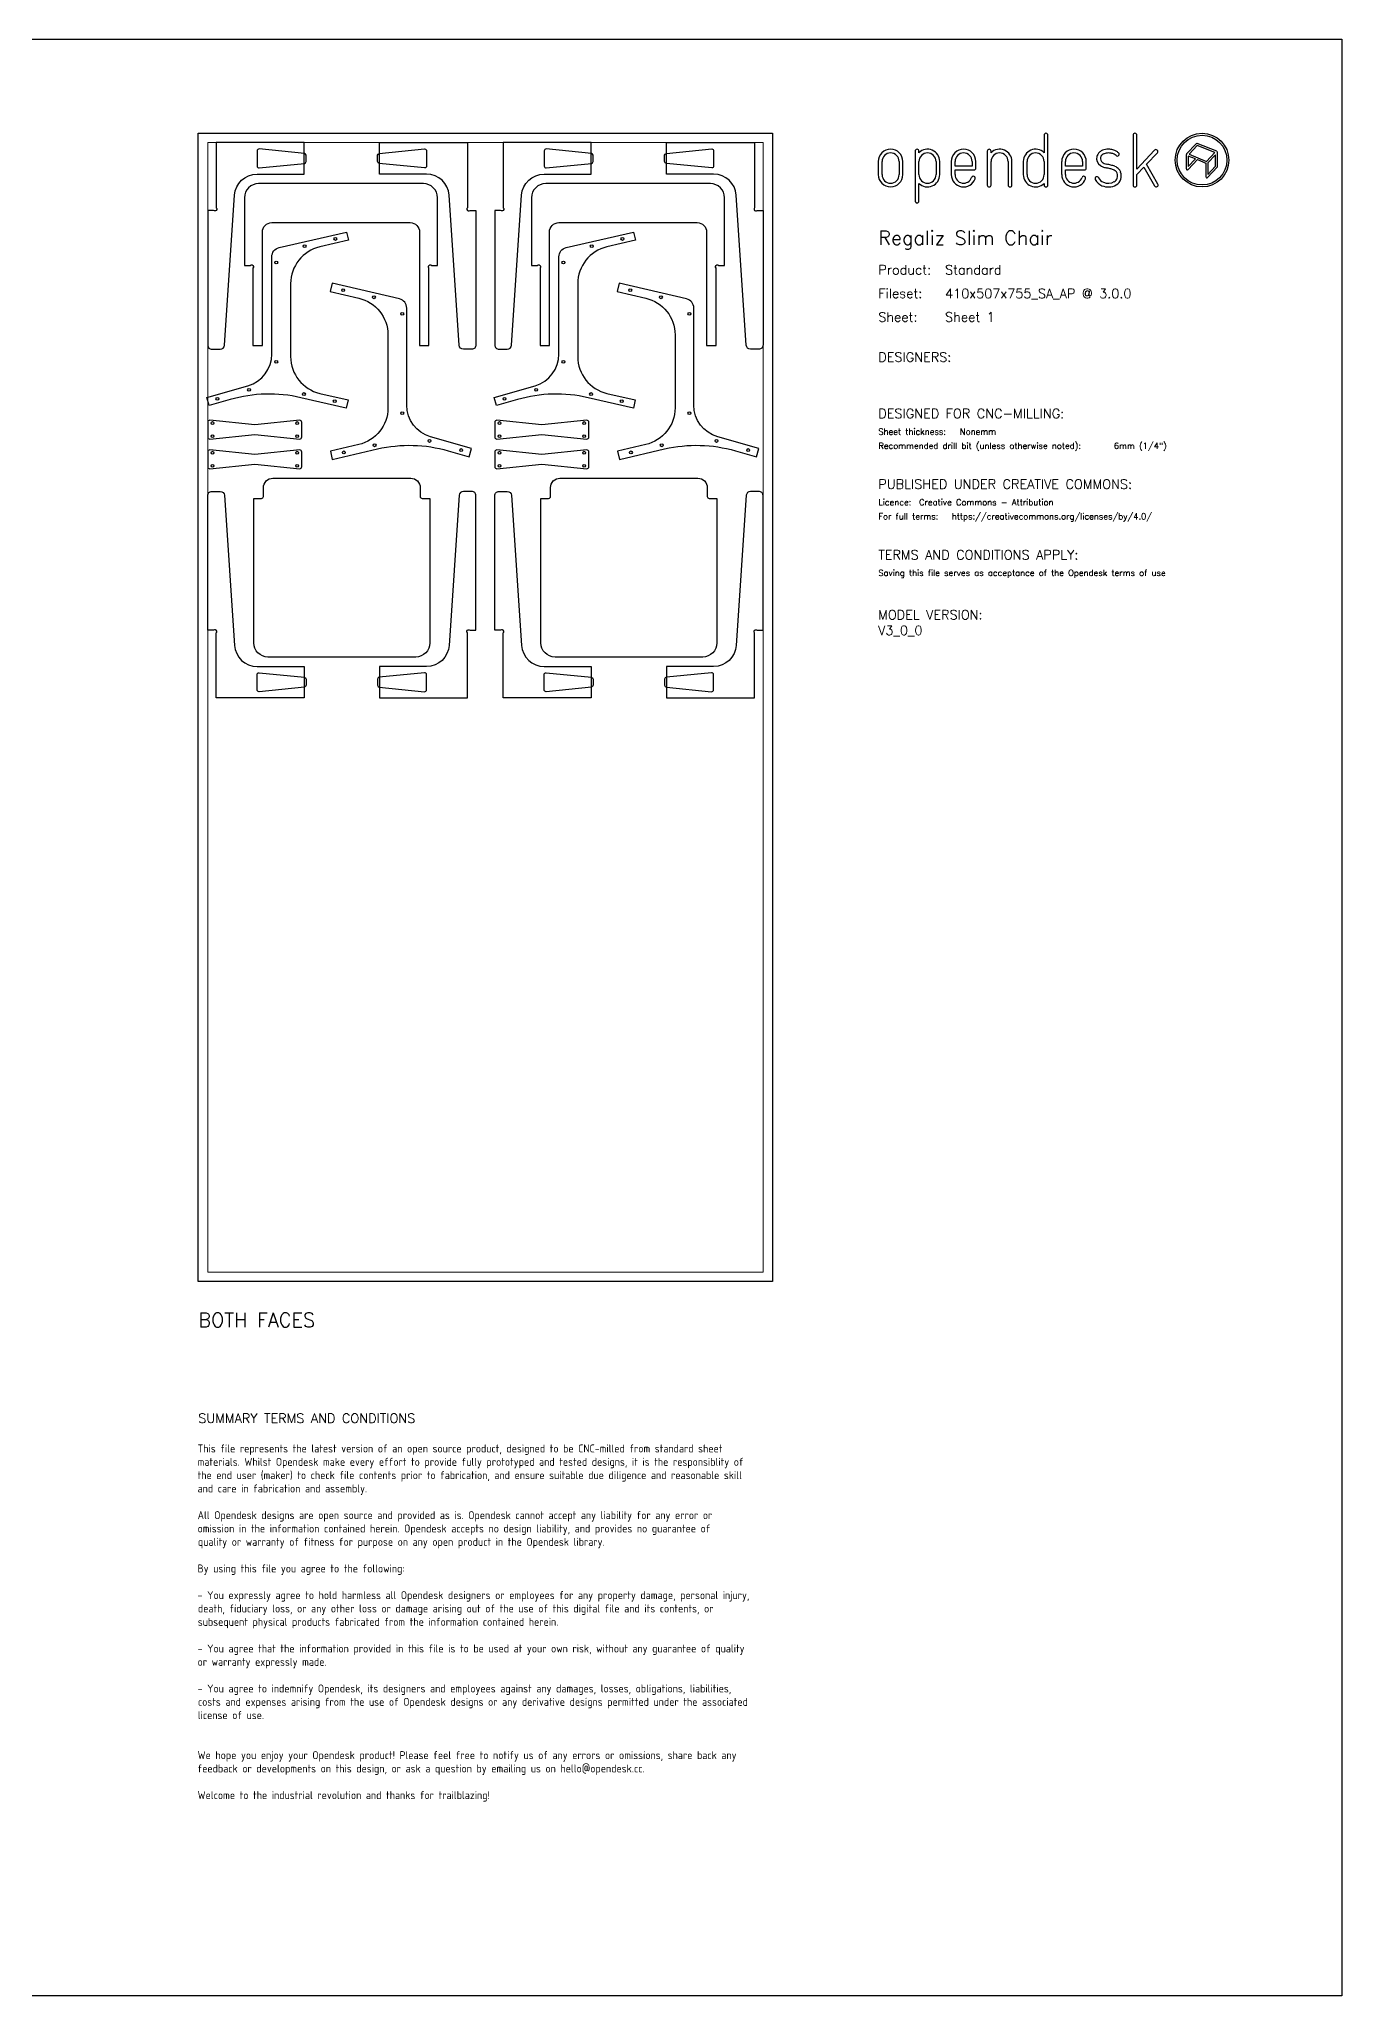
# Model space of a CAD drawing. Header units: millimetres. Extents: x -300 to 5880, y -300 to 4158.
# Drawn here: x 3112 to 5880, y 0 to 4158 of the extents above; entities that cross this region are included whole.
import ezdxf
from ezdxf.enums import TextEntityAlignment as Align

# ---------------------------------------------------------------- set-up
doc = ezdxf.new("R2010")
doc.units = ezdxf.units.MM
doc.layers.add('00-NOPRINT_TEXT', color=7, linetype='Continuous', lineweight=25)
doc.layers.add('00_NOPRINT_TOLERANCE', color=7, linetype='Continuous', lineweight=5)
for name, color, linetype, lineweight, true_color in [('BOARD_$TH-NOMINAL', 3, 'Continuous', 30, 0x00ff00), ('TOP-CUT-OUTSIDE_18.000MM', 220, 'Continuous', 25, 0xff00d1), ('TOP-POCKET-INSIDE_1.000MM', 3, 'Continuous', 25, 0x0eff00), ('TOP-POCKET-INSIDE_3.000MM', 140, 'Continuous', 25, 0x00c8ff)]:
    doc.layers.add(name, color=color, linetype=linetype, lineweight=lineweight, true_color=true_color)
doc.styles.add('OD-ISOCP-17_221', font='isocp.shx')
doc.styles.add('OD-ISOCP-17_222', font='isocp.shx')
doc.styles.add('OD-ISOCP-17_223', font='isocp.shx')
doc.styles.add('OD-ISOCP-17_224', font='isocp.shx')
doc.styles.add('OD-ISOCP-17_225', font='isocp.shx')
doc.styles.add('OD-ISOCP-17_226', font='isocp.shx')
doc.styles.add('OD-ISOCP-17_227', font='isocp.shx')
doc.styles.add('OD-ISOCP-17_228', font='isocp.shx')
doc.styles.add('OD-ISOCP-17_229', font='isocp.shx')
doc.styles.add('OD-ISOCP-17_230', font='isocp.shx')
doc.styles.add('OD-ISOCP-17_231', font='isocp.shx')
doc.styles.add('OD-ISOCP-17_232', font='isocp.shx')
doc.styles.add('OD-ISOCP-17_233', font='isocp.shx')
doc.styles.add('OD-ISOCP-17_234', font='isocp.shx')
doc.styles.add('OD-ISOCP-17_235', font='isocp.shx')
doc.styles.add('OD-ISOCP-17_236', font='isocp.shx')
doc.styles.add('OD-ISOCP-17_237', font='isocp.shx')
doc.styles.add('OD-ISOCP-17_238', font='isocp.shx')
doc.styles.add('OD-ISOCP-17_239', font='isocp.shx')
doc.styles.add('OD-SIMPLEX-13_86', font='simplex.shx')
doc.styles.add('OD-SIMPLEX-20_82', font='simplex.shx')
doc.styles.add('OD-SIMPLEX-20_86', font='simplex.shx')
doc.styles.add('OD-SIMPLEX-20_88', font='simplex.shx')
doc.styles.add('OD-SIMPLEX-30_83', font='simplex.shx')
doc.styles.add('OD-SIMPLEX-30_87', font='simplex.shx')

# ---------------------------------------------------------------- blocks, each defined once
blk = doc.blocks.new('Borders Opendesk_7')
at = {"layer": '00-NOPRINT_TEXT'}
for p, q in [((0, 4158), (5880, 4158)), ((5880, 4158), (5880, 0)), ((5247.4, 3954), (5247.4, 3916.7)), ((5255.3, 3848), (5255.3, 3954)), ((5436.4, 3954), (5436.4, 3848)), ((5444.4, 3881.9), (5444.4, 3954)), ((4973.4, 3920.1), (4973.4, 3814.1)), ((4981.3, 3916.7), (4981.3, 3920.1)), ((5126.6, 3920.1), (5126.6, 3848)), ((5134.5, 3916.7), (5134.5, 3920.1)), ((5482.1, 3922), (5444.4, 3881.9)), ((5464.8, 3892.1), (5487.9, 3916.6)), ((5549.5, 3912.6), (5549.5, 3882.2)), ((5570.5, 3935.8), (5550.1, 3914)), ((5553.7, 3909.6), (5553.7, 3887.4)), ((5568.8, 3903.5), (5553.7, 3909.6)), ((5572.6, 3931.9), (5555.2, 3913.4)), ((5555.2, 3913.4), (5592.6, 3898.3)), ((5610, 3916.9), (5572.6, 3931.9)), ((5614.4, 3919.6), (5572.8, 3936.3)), ((5592.6, 3898.3), (5610, 3916.9)), ((5611.5, 3912.4), (5595.2, 3895.1)), ((5611.5, 3888.1), (5611.5, 3912.4)), ((5615.7, 3887.3), (5615.7, 3917.6)), ((4895, 3898), (4895, 3870.1)), ((4902.9, 3870.1), (4902.9, 3898)), ((4939.3, 3898), (4939.3, 3870.1)), ((4947.3, 3870.1), (4947.3, 3898)), ((4981.3, 3870.1), (4981.3, 3898)), ((5017.7, 3898), (5017.7, 3870.1)), ((5025.6, 3870.1), (5025.6, 3898)), ((5050, 3898), (5050, 3870.1)), ((5058, 3888.1), (5058, 3898)), ((5094.4, 3888.1), (5058, 3888.1)), ((5058, 3870.1), (5058, 3880.1)), ((5058, 3880.1), (5098.3, 3880.1)), ((5094.4, 3898), (5094.4, 3888.1)), ((5102.3, 3884.1), (5102.3, 3898)), ((5134.5, 3848), (5134.5, 3898)), ((5170.9, 3898), (5170.9, 3848)), ((5178.9, 3848), (5178.9, 3898)), ((5203, 3898), (5203, 3870.1)), ((5211, 3870.1), (5211, 3898)), ((5247.4, 3898), (5247.4, 3870.1)), ((5284.6, 3898), (5284.6, 3870.1)), ((5292.6, 3888.1), (5292.6, 3898)), ((5329, 3888.1), (5292.6, 3888.1)), ((5292.6, 3870.1), (5292.6, 3880.1)), ((5292.6, 3880.1), (5332.9, 3880.1)), ((5329, 3898), (5329, 3888.1)), ((5336.9, 3884.1), (5336.9, 3898)), ((5444.4, 3870.4), (5459.1, 3886)), ((5444.4, 3848), (5444.4, 3870.4)), ((5459.1, 3886), (5482.1, 3846)), ((5489, 3850), (5464.8, 3892.1)), ((5553.1, 3880.8), (5572.9, 3901.9)), ((5553.7, 3887.4), (5568.8, 3903.5)), ((5572.9, 3901.9), (5591.1, 3894.5)), ((5591.1, 3894.5), (5591.1, 3865.5)), ((5594.7, 3864.1), (5615.1, 3885.8)), ((5595.2, 3895.1), (5595.2, 3870.7)), ((5595.2, 3870.7), (5611.5, 3888.1)), ((4981.3, 3814.1), (4981.3, 3851.4)), ((5247.4, 3851.4), (5247.4, 3848)), ((5880, 0), (0, 0))]:
    blk.add_line(p, q, dxfattribs=at)
for radius in [57, 52.9]:
    blk.add_circle((5582.9, 3901), radius, dxfattribs=at)
for centre, radius, start, end in [((5251.3, 3954), 3.97, 0, 180), ((5440.4, 3954), 3.97, 0, 180), ((4921.1, 3898), 26.1, 0, 180), ((4921.1, 3898), 18.2, 0, 180), ((4977.3, 3920.1), 3.97, 0, 180), ((4999.5, 3898), 26.1, 0, 134.1316), ((4999.5, 3898), 18.2, 0, 180), ((5076.2, 3898), 26.1, 0, 180), ((5076.2, 3898), 18.2, 0, 180), ((5130.6, 3920.1), 3.97, 0, 180), ((5152.7, 3898), 26.1, 0, 134.1316), ((5152.7, 3898), 18.2, 0, 180), ((5229.2, 3898), 26.1, 45.8684, 180), ((5229.2, 3898), 18.2, 0, 180), ((5310.8, 3898), 26.1, 0, 180), ((5310.8, 3898), 18.2, 0, 180), ((5377.2, 3904.5), 18.3, 167.0964, 235.8453), ((5375.9, 3904.8), 16.9, 150.5139, 167.0489), ((5377.5, 3903.4), 19, 138.9882, 149.267), ((5377.5, 3903.4), 19, 127.9168, 138.9882), ((5380.5, 3899.5), 24, 111.7012, 127.9168), ((5375.9, 3904.8), 8.99, 151.0519, 168.0238), ((5377.5, 3903.4), 11.1, 138.9882, 148.8091), ((5377.5, 3903.4), 11.1, 127.9168, 138.9882), ((5380.5, 3899.5), 16, 111.7012, 127.9168), ((5383.5, 3891.9), 32.1, 90, 111.7012), ((5383.5, 3891.9), 24.2, 90, 111.7012), ((5383.5, 3878.8), 45.3, 80.7104, 90), ((5383.5, 3878.8), 37.3, 80.7104, 90), ((5385.9, 3893.2), 22.7, 71.5035, 80.7104), ((5385.9, 3893.2), 30.7, 71.5035, 80.7104), ((5387.1, 3896.7), 19, 61.0356, 71.5035), ((5387.1, 3896.7), 26.9, 61.0356, 71.5035), ((5387.1, 3896.7), 19, 46.7983, 61.0356), ((5387.1, 3896.7), 26.9, 46.7983, 61.0356), ((5402.8, 3913.5), 3.97, 226.7983, 46.7983), ((5485, 3919.3), 3.97, 316.7135, 136.7135), ((5551.6, 3912.6), 2.06, 136.7696, 180), ((5572, 3934.4), 2.06, 68.0714, 136.7696), ((5613.6, 3917.6), 2.06, 0, 68.0714), ((4921.1, 3870.1), 26.1, 180, 0), ((4921.1, 3870.1), 18.2, 180, 0), ((4999.5, 3870.1), 18.2, 180, 0), ((4999.5, 3870.1), 26.1, 225.8684, 0), ((5076.2, 3870.1), 26.1, 180, 340.0258), ((5076.2, 3870.1), 18.2, 180, 340.0258), ((5098.3, 3884.1), 3.97, 270, 0), ((5229.2, 3870.1), 26.1, 180, 314.1316), ((5229.2, 3870.1), 18.2, 180, 0), ((5310.8, 3870.1), 26.1, 180, 340.0258), ((5310.8, 3870.1), 18.2, 180, 340.0258), ((5332.9, 3884.1), 3.97, 270, 0), ((5377.2, 3904.5), 10.3, 167.9603, 235.8613), ((5382, 3911.6), 26.9, 235.8511, 248.0912), ((5382, 3911.6), 18.9, 235.8511, 248.0912), ((5388.7, 3928.4), 44.9, 248.0912, 257.5385), ((5388.7, 3928.4), 37, 248.0912, 257.5385), ((5300, 3526.6), 366.5, 76.1947, 77.5385), ((5300, 3526.6), 374.5, 76.1947, 77.5385), ((5372.7, 3822.5), 61.9, 69.1442, 76.1947), ((5372.7, 3822.5), 69.8, 69.1442, 76.1947), ((5389.5, 3866.6), 14.6, 38.9291, 69.1442), ((5389.5, 3866.6), 22.5, 38.9291, 69.1442), ((5393.9, 3870.2), 8.99, 17.5834, 38.9291), ((5385.6, 3867.6), 17.6, 343.8033, 17.5834), ((5393.9, 3870.2), 16.9, 17.5834, 38.9291), ((5385.6, 3867.6), 25.5, 343.8033, 17.5834), ((5551.6, 3882.2), 2.06, 180, 316.7696), ((5613.6, 3887.3), 2.06, 316.7696, 0), ((5097, 3862.6), 3.97, 340.0258, 160.0258), ((5130.6, 3848), 3.97, 180, 0), ((5174.9, 3848), 3.97, 180, 0), ((5251.3, 3848), 3.97, 180, 0), ((5331.6, 3862.6), 3.97, 340.0258, 160.0258), ((5359.7, 3861.7), 3.97, 24.786, 204.786), ((5380.2, 3871.2), 26.6, 204.786, 247.9544), ((5380.2, 3871.2), 18.7, 204.786, 247.9544), ((5383.5, 3879.3), 35.4, 247.9544, 298.2026), ((5383.5, 3879.3), 27.4, 247.9544, 298.2026), ((5390.6, 3866.1), 12.5, 298.2026, 343.8033), ((5390.6, 3866.1), 20.4, 298.2026, 343.8033), ((5440.4, 3848), 3.97, 180, 0), ((5485.5, 3848), 3.97, 209.8417, 29.8417), ((5593.2, 3865.5), 2.06, 180, 316.7696), ((4977.3, 3814.1), 3.97, 180, 0)]:
    blk.add_arc(centre, radius, start, end, dxfattribs=at)
at = {"layer": '00_NOPRINT_TOLERANCE', "ltscale": 0.379202}
for p, q in [((3450, 3958), (4670, 3958)), ((3450, 1518), (3450, 3958)), ((4670, 3958), (4670, 1518)), ((4670, 1518), (3450, 1518))]:
    blk.add_line(p, q, dxfattribs=at)
at = {"layer": '00_NOPRINT_TOLERANCE', "ltscale": 0.380876}
for p, q in [((3470, 3938), (4650, 3938)), ((4650, 1538), (3470, 1538))]:
    blk.add_line(p, q, dxfattribs=at)
at = {"layer": '00_NOPRINT_TOLERANCE', "ltscale": 0.380023}
for p, q in [((3470, 1538), (3470, 3938)), ((4650, 3938), (4650, 1538))]:
    blk.add_line(p, q, dxfattribs=at)
at = {"layer": 'BOARD_$TH-NOMINAL'}
for p, q in [((3450, 3958), (4670, 3958)), ((3450, 1518), (3450, 3958)), ((4670, 3958), (4670, 1518)), ((4670, 1518), (3450, 1518))]:
    blk.add_line(p, q, dxfattribs=at)
at = {"layer": '00-NOPRINT_TEXT'}
for s, height, style, p in [('Regaliz Slim Chair', 30, 'OD-SIMPLEX-30_83', (4895, 3720.9)), ('Product:', 20, 'OD-SIMPLEX-20_82', (4895, 3657.9)), ('Standard', 20, 'OD-SIMPLEX-20_82', (5036.9, 3657.9)), ('Fileset:', 20, 'OD-SIMPLEX-20_82', (4895, 3607.7)), ('410x507x755_SA_AP @ 3.0.0', 20, 'OD-SIMPLEX-20_82', (5036.9, 3607.6)), ('Sheet:', 20, 'OD-SIMPLEX-20_82', (4895, 3557.4)), ('Sheet 1', 20, 'OD-SIMPLEX-20_82', (5036.9, 3557.5)), ('DESIGNERS:', 20, 'OD-SIMPLEX-20_82', (4895, 3472.4)), ('DESIGNED FOR CNC-MILLING:', 20, 'OD-SIMPLEX-20_82', (4895, 3352.4)), ('Sheet thickness:', 13, 'OD-SIMPLEX-13_86', (4895, 3317.4)), ('Nonemm', 13, 'OD-SIMPLEX-13_86', (5068.3, 3317.4)), ('Recommended drill bit (unless otherwise noted):', 13, 'OD-SIMPLEX-13_86', (4895, 3287.4)), ('6mm (1/4")', 13, 'OD-SIMPLEX-13_86', (5395.5, 3287.4)), ('PUBLISHED UNDER CREATIVE COMMONS:', 20, 'OD-SIMPLEX-20_82', (4895, 3202.4)), ('Licence:', 13, 'OD-SIMPLEX-13_86', (4895, 3167.4)), ('Creative Commons - Attribution', 13, 'OD-SIMPLEX-13_86', (4981.5, 3167.4)), ('For full terms:', 13, 'OD-SIMPLEX-13_86', (4895, 3137.4)), ('https://creativecommons.org/licenses/by/4.0/', 13, 'OD-SIMPLEX-13_86', (5051.1, 3137.4)), ('TERMS AND CONDITIONS APPLY:', 20, 'OD-SIMPLEX-20_82', (4895, 3052.3)), ('Saving this file serves as acceptance of the Opendesk terms of use ', 13, 'OD-SIMPLEX-13_86', (4895, 3017.3))]:
    blk.add_text(s, height=height, dxfattribs=dict(at, style=style)).set_placement(p)
at = {"layer": '00-NOPRINT_TEXT', "color": 7}
for s, height, style, p in [('BOTH FACES', 30, 'OD-SIMPLEX-30_87', (3450, 1451.3)), ('SUMMARY TERMS AND CONDITIONS', 20, 'OD-SIMPLEX-20_86', (3450, 1237.4))]:
    blk.add_text(s, height=height, dxfattribs=dict(at, style=style)).set_placement(p, align=Align.TOP_LEFT)
for s, style, p in [('This file represents the latest version of an open source product, designed to be CNC-milled from standard sheet', 'OD-ISOCP-17_221', (3448.5, 1154.7)), ('materials. Whilst Opendesk make every effort to provide fully prototyped and tested designs, it is the responsiblity of', 'OD-ISOCP-17_222', (3448.5, 1126.3)), ('the end user (maker) to check file contents prior to fabrication, and ensure suitable due diligence and reasonable skill', 'OD-ISOCP-17_223', (3448.5, 1098)), ('and care in fabrication and assembly.', 'OD-ISOCP-17_224', (3448.5, 1069.7)), ('All Opendesk designs are open source and provided as is. Opendesk cannot accept any liability for any error or', 'OD-ISOCP-17_225', (3448.5, 1013)), ('omission in the information contained herein. Opendesk accepts no design liability, and provides no guarantee of', 'OD-ISOCP-17_226', (3448.5, 984.7)), ('quality or warranty of fitness for purpose on any open product in the Opendesk library.', 'OD-ISOCP-17_227', (3449.1, 956.3)), ('By using this file you agree to the following:', 'OD-ISOCP-17_228', (3448.5, 899.7)), ('- You expressly agree to hold harmless all Opendesk designers or employees for any property damage, personal injury,', 'OD-ISOCP-17_229', (3448.5, 843)), ('death, fiduciary loss, or any other loss or damage arising out of the use of this digital file and its contents, or', 'OD-ISOCP-17_230', (3449.1, 814.7)), ('subsequent physical products fabricated from the information contained herein.', 'OD-ISOCP-17_231', (3449, 786.3)), ('- You agree that the information provided in this file is to be used at your own risk, without any guarantee of quality', 'OD-ISOCP-17_232', (3448.5, 729.7)), ('or warranty expressly made.', 'OD-ISOCP-17_233', (3448.5, 701.3)), ('- You agree to indemnify Opendesk, its designers and employees against any damages, losses, obligations, liabilities,', 'OD-ISOCP-17_234', (3448.5, 644.7)), ('costs and expenses arising from the use of Opendesk designs or any derivative designs permitted under the associated', 'OD-ISOCP-17_235', (3449.1, 616.3)), ('license of use.', 'OD-ISOCP-17_236', (3448.8, 588)), ('We hope you enjoy your Opendesk product! Please feel free to notify us of any errors or omissions, share back any', 'OD-ISOCP-17_237', (3448.5, 503)), ('feedback or developments on this design, or ask a question by emailing us on hello@opendesk.cc.', 'OD-ISOCP-17_238', (3448.5, 474.7)), ('Welcome to the industrial revolution and thanks for trailblazing!', 'OD-ISOCP-17_239', (3448.5, 418))]:
    blk.add_text(s, height=17, dxfattribs=dict(at, style=style)).set_placement(p)

msp = doc.modelspace()

# ---------------------------------------------------------------- linework, layer by layer
at = {"layer": 'TOP-CUT-OUTSIDE_18.000MM'}
for points in [[(3482.3, 3794), (3470, 3794), (3470, 3508, 0.414214), (3479, 3499), (3496.6, 3499, 0.394693), (3505.6, 3507.4), (3527, 3826.2, -0.394693), (3574.9, 3871), (3675, 3871), (3675, 3938), (3488, 3938), (3488, 3799.7, -1.010051)], [(4040, 3508, -0.414214), (4031, 3499), (4013.4, 3499, -0.394693), (4004.4, 3507.4), (3983, 3826.2, 0.394693), (3935.1, 3871), (3835, 3871), (3835, 3938), (4022, 3938), (4022, 3799.7, 1.010051), (4027.7, 3794), (4040, 3794)], [(4092.3, 3794), (4080, 3794), (4080, 3508, 0.414214), (4089, 3499), (4106.6, 3499, 0.394693), (4115.6, 3507.4), (4137, 3826.2, -0.394693), (4184.9, 3871), (4285, 3871), (4285, 3938), (4098, 3938), (4098, 3799.7, -1.010051)], [(4545.1, 3871), (4445, 3871), (4445, 3938), (4632, 3938), (4632, 3799.7, 1.010051), (4637.7, 3794), (4650, 3794), (4650, 3508, -0.414214), (4641, 3499), (4623.4, 3499, -0.394693), (4614.4, 3507.4), (4593, 3826.2, 0.394693)], [(3945.9, 3677), (3958.2, 3677), (3958.2, 3821, 0.414214), (3928.2, 3851), (3578.2, 3851, 0.414214), (3548.2, 3821), (3548.2, 3677), (3560.5, 3677, -1.010051), (3566.2, 3671.3), (3566.2, 3507), (3586.2, 3507), (3586.2, 3748, -0.414214), (3606.2, 3768), (3900.2, 3768, -0.414214), (3920.2, 3748), (3920.2, 3507), (3940.2, 3507), (3940.2, 3671.3, -1.010051)], [(4170.5, 3677, -1.010051), (4176.2, 3671.3), (4176.2, 3507), (4196.2, 3507), (4196.2, 3748, -0.414214), (4216.2, 3768), (4510.2, 3768, -0.414214), (4530.2, 3748), (4530.2, 3507), (4550.2, 3507), (4550.2, 3671.3, -1.010051), (4555.9, 3677), (4568.2, 3677), (4568.2, 3821, 0.414214), (4538.2, 3851), (4188.2, 3851, 0.414214), (4158.2, 3821), (4158.2, 3677)], [(3518, 3392.1), (3473.4, 3379.3), (3468.4, 3396.6), (3555.5, 3421.6, 0.334595), (3606.2, 3488.9), (3606.2, 3695.4, -0.349216), (3621.7, 3714.9), (3764.9, 3748), (3769, 3730.5), (3708.2, 3716.4, 0.349216), (3646.2, 3638.5), (3646.2, 3483.3, 0.349216), (3708.2, 3405.3), (3768.5, 3391.4), (3764.5, 3373.8), (3668.2, 3396.1, 0.127216)], [(4128, 3392.1), (4083.4, 3379.3), (4078.4, 3396.6), (4165.5, 3421.6, 0.334595), (4216.2, 3488.9), (4216.2, 3695.4, -0.349216), (4231.7, 3714.9), (4374.9, 3748), (4379, 3730.5), (4318.2, 3716.4, 0.349216), (4256.2, 3638.5), (4256.2, 3483.3, 0.349216), (4318.2, 3405.3), (4378.5, 3391.4), (4374.5, 3373.8), (4278.2, 3396.1, 0.127216)], [(3665.5, 3348.2), (3570, 3338.2), (3474.5, 3348.2, 0.414214), (3470, 3343.7), (3470, 3312.7, 0.414214), (3474.5, 3308.2), (3570, 3318.2), (3665.5, 3308.2, 0.414214), (3670, 3312.7), (3670, 3343.7, 0.414214)], [(4080, 3312.7, 0.414214), (4084.5, 3308.2), (4180, 3318.2), (4275.5, 3308.2, 0.414214), (4280, 3312.7), (4280, 3343.7, 0.414214), (4275.5, 3348.2), (4180, 3338.2), (4084.5, 3348.2, 0.414214), (4080, 3343.7)], [(3670, 3280.6, 0.414214), (3665.5, 3285.1), (3570, 3275.1), (3474.5, 3285.1, 0.414214), (3470, 3280.6), (3470, 3249.6, 0.414214), (3474.5, 3245.1), (3570, 3255.1), (3665.5, 3245.1, 0.414214), (3670, 3249.6)], [(4084.5, 3245.1), (4180, 3255.1), (4275.5, 3245.1, 0.414214), (4280, 3249.6), (4280, 3280.6, 0.414214), (4275.5, 3285.1), (4180, 3275.1), (4084.5, 3285.1, 0.414214), (4080, 3280.6), (4080, 3249.6, 0.414214)], [(3588.5, 3205, -0.414214), (3608.5, 3225), (3901.5, 3225, -0.414214), (3921.5, 3205), (3921.5, 3186, 0.414214), (3925.5, 3182), (3942, 3182), (3942, 2875, -0.414214), (3912, 2845), (3598, 2845, -0.414214), (3568, 2875), (3568, 3182), (3584.5, 3182, 0.414214), (3588.5, 3186)], [(4178, 2875), (4178, 3182), (4194.5, 3182, 0.414214), (4198.5, 3186), (4198.5, 3205, -0.414214), (4218.5, 3225), (4511.5, 3225, -0.414214), (4531.5, 3205), (4531.5, 3186, 0.414214), (4535.5, 3182), (4552, 3182), (4552, 2875, -0.414214), (4522, 2845), (4208, 2845, -0.414214)], [(3470, 3188, -0.414214), (3479, 3197), (3496.6, 3197, -0.394693), (3505.6, 3188.6), (3527, 2869.8, 0.394693), (3574.9, 2825), (3675, 2825), (3675, 2758), (3488, 2758), (3488, 2896.3, 1.010051), (3482.3, 2902), (3470, 2902)], [(3935.1, 2825), (3835, 2825), (3835, 2758), (4022, 2758), (4022, 2896.3, -1.010051), (4027.7, 2902), (4040, 2902), (4040, 3188, 0.414214), (4031, 3197), (4013.4, 3197, 0.394693), (4004.4, 3188.6), (3983, 2869.8, -0.394693)], [(4106.6, 3197, -0.394693), (4115.6, 3188.6), (4137, 2869.8, 0.394693), (4184.9, 2825), (4285, 2825), (4285, 2758), (4098, 2758), (4098, 2896.3, 1.010051), (4092.3, 2902), (4080, 2902), (4080, 3188, -0.414214), (4089, 3197)], [(4641, 3197), (4623.4, 3197, 0.394693), (4614.4, 3188.6), (4593, 2869.8, -0.394693), (4545.1, 2825), (4445, 2825), (4445, 2758), (4632, 2758), (4632, 2896.3, -1.010051), (4637.7, 2902), (4650, 2902), (4650, 3188, 0.414214)]]:
    msp.add_lwpolyline(points, format="xyb", close=True, dxfattribs=at)
for points in [[(3853, 3529.6), (3853, 3374.4, -0.349216), (3791, 3296.5), (3730.7, 3282.5), (3734.7, 3265), (3831, 3287.2, -0.127216), (3981.2, 3283.3), (4025.8, 3270.5), (4030.8, 3287.8), (3943.7, 3312.8, -0.334595), (3893, 3380.1), (3893, 3586.6, 0.349216), (3877.5, 3606.1), (3734.3, 3639.2), (3730.2, 3621.6), (3791, 3607.6, -0.349216), (3853, 3529.6)], [(4463, 3529.6), (4463, 3374.4, -0.349216), (4401, 3296.5), (4340.7, 3282.5), (4344.7, 3265), (4441, 3287.2, -0.127216), (4591.2, 3283.3), (4635.8, 3270.5), (4640.8, 3287.8), (4553.7, 3312.8, -0.334595), (4503, 3380.1), (4503, 3586.6, 0.349216), (4487.5, 3606.1), (4344.3, 3639.2), (4340.2, 3621.6), (4401, 3607.6, -0.349216), (4463, 3529.6)]]:
    msp.add_lwpolyline(points, format="xyb", dxfattribs=at)
at = {"layer": 'TOP-POCKET-INSIDE_1.000MM'}
for points in [[(3579.4, 3924.7, 0.443713), (3575, 3920.7), (3575, 3888.3, 0.443713), (3579.4, 3884.3), (3675.4, 3893.9, 0.385317), (3679, 3897.9), (3679, 3911.1, 0.385317), (3675.4, 3915.1)], [(3834.6, 3915.1), (3931, 3924.8, -0.414214), (3935, 3920.8), (3935, 3888.2, -0.414214), (3931, 3884.2), (3834.6, 3893.9, -0.385314), (3831, 3897.9), (3831, 3911.1, -0.385314)], [(4189.4, 3924.7, 0.443713), (4185, 3920.7), (4185, 3888.3, 0.443713), (4189.4, 3884.3), (4285.4, 3893.9, 0.385317), (4289, 3897.9), (4289, 3911.1, 0.385317), (4285.4, 3915.1)], [(4441, 3897.9), (4441, 3911.1, -0.385314), (4444.6, 3915.1), (4541, 3924.8, -0.414214), (4545, 3920.8), (4545, 3888.2, -0.414214), (4541, 3884.2), (4444.6, 3893.9, -0.385314)], [(3675.4, 2802.1, -0.385314), (3679, 2798.1), (3679, 2784.9, -0.385314), (3675.4, 2780.9), (3579, 2771.2, -0.414214), (3575, 2775.2), (3575, 2807.7, -0.414214), (3579, 2811.7)], [(3930.6, 2811.7), (3834.6, 2802.1, 0.385317), (3831, 2798.1), (3831, 2784.9, 0.385317), (3834.6, 2780.9), (3930.6, 2771.3, 0.443713), (3935, 2775.3), (3935, 2807.7, 0.443713)], [(4189, 2771.2, -0.414214), (4185, 2775.2), (4185, 2807.7, -0.414214), (4189, 2811.7), (4285.4, 2802.1, -0.385314), (4289, 2798.1), (4289, 2784.9, -0.385314), (4285.4, 2780.9)], [(4540.6, 2771.3, 0.443713), (4545, 2775.3), (4545, 2807.7, 0.443713), (4540.6, 2811.7), (4444.6, 2802.1, 0.385317), (4441, 2798.1), (4441, 2784.9, 0.385317), (4444.6, 2780.9)]]:
    msp.add_lwpolyline(points, format="xyb", close=True, dxfattribs=at)
at = {"layer": 'TOP-POCKET-INSIDE_3.000MM'}
for centre in [(3675.9, 3718.2), (3741.2, 3733.3), (4285.9, 3718.2), (4351.2, 3733.3), (3615.7, 3683.2), (4225.7, 3683.2), (3758, 3624.4), (4368, 3624.4), (3823.2, 3609.4), (3883.5, 3574.3), (4433.2, 3609.4), (4493.5, 3574.3), (3615.7, 3472.2), (4225.7, 3472.2), (3557.9, 3412.9), (4167.9, 3412.9), (3490.6, 3393.6), (3674.5, 3403.8), (3739.8, 3388.8), (4100.6, 3393.6), (4284.5, 3403.8), (4349.8, 3388.8), (3480, 3342.2), (3660, 3342.2), (3883.5, 3363.3), (4090, 3342.2), (4270, 3342.2), (4493.5, 3363.3), (3480, 3314.2), (3660, 3314.2), (3824.7, 3295), (3941.3, 3304.1), (4008.6, 3284.8), (4090, 3314.2), (4270, 3314.2), (4434.7, 3295), (4551.3, 3304.1), (4618.6, 3284.8), (3480, 3279.1), (3480, 3251.1), (3660, 3279.1), (3660, 3251.1), (3759.4, 3279.9), (4090, 3279.1), (4090, 3251.1), (4270, 3279.1), (4270, 3251.1), (4369.4, 3279.9)]:
    msp.add_circle(centre, 3, dxfattribs=at)

# ---------------------------------------------------------------- block references
msp.add_blockref('Borders Opendesk_7', (0, 0))

# ---------------------------------------------------------------- texts
at = {"insert": (4894.6, 2944.9), "char_height": 20, "width": 292.308, "attachment_point": 1, "style": 'OD-SIMPLEX-20_88'}
msp.add_mtext('MODEL VERSION:\\PV3_0_0', dxfattribs=at)

doc.saveas('drawing.dxf')
